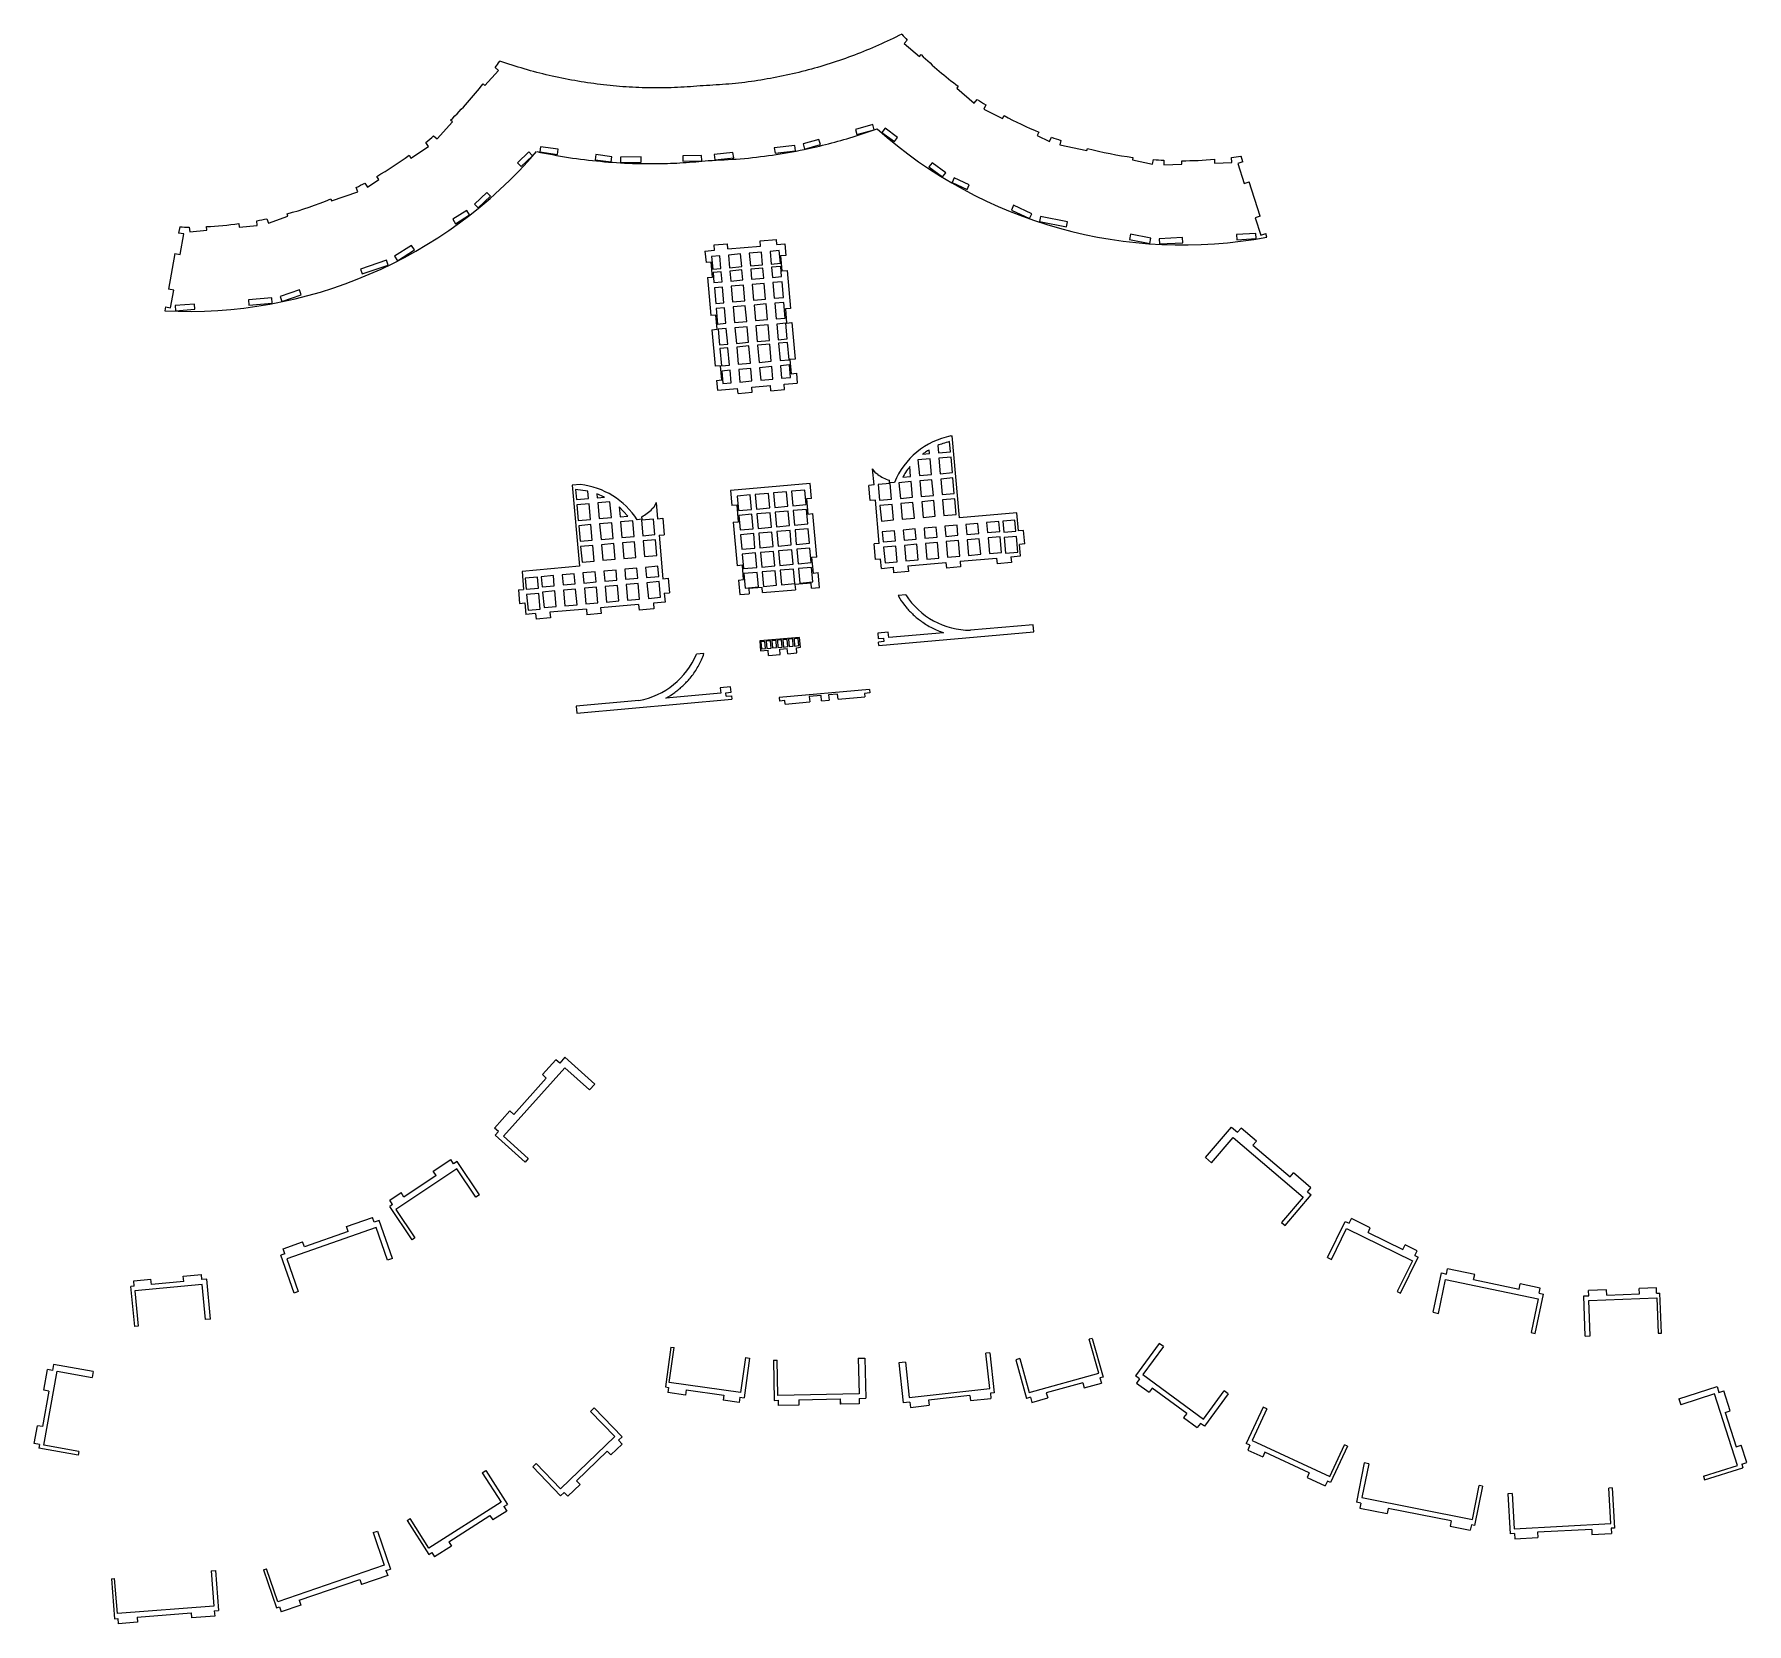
# Model space of a CAD drawing. Header units: millimetres. Extents: x -170 to 810, y -147 to 764.
import ezdxf

# ---------------------------------------------------------------- set-up
doc = ezdxf.new("R2010")
doc.units = ezdxf.units.MM

msp = doc.modelspace()

# ---------------------------------------------------------------- linework, layer by layer
at = {"color": 7, "linetype": 'Continuous', "lineweight": 15}
for p, q in [((329.63, 760.29), (328.07, 758.45)), ((328.07, 758.45), (336.83, 750.98)), ((336.83, 750.98), (337.7, 752)), ((87.97, 734.36), (95.66, 742.94)), ((95.66, 742.94), (93.86, 744.55)), ((86.96, 735.26), (87.97, 734.36)), ((358.96, 733.86), (358.08, 732.83)), ((358.08, 732.83), (368.11, 724.27)), ((368.11, 724.27), (369.82, 726.27)), ((374.73, 723.14), (373.52, 720.68)), ((373.52, 720.68), (384.34, 715.38)), ((384.34, 715.38), (385.18, 717.1)), ((60.51, 703.73), (69.31, 713.55)), ((69.31, 713.55), (68.31, 714.45)), ((309.97, 711.9), (300.09, 709.15)), ((300.09, 709.15), (300.9, 706.26)), ((300.9, 706.26), (310.78, 709.01)), ((310.78, 709.01), (309.97, 711.9)), ((317.04, 709.85), (315.27, 707.43)), ((315.27, 707.43), (322.46, 702.16)), ((324.23, 704.58), (317.04, 709.85)), ((405.18, 707.58), (404.23, 705.64)), ((45.61, 692.76), (55.63, 699.45)), ((55.63, 699.45), (54.1, 701.73)), ((58.56, 705.48), (60.51, 703.73)), ((113.05, 696.23), (106.62, 690.05)), ((115.13, 694.07), (113.05, 696.23)), ((119.78, 699.2), (119.37, 696.23)), ((119.37, 696.23), (129.53, 694.82)), ((129.94, 697.79), (119.78, 699.2)), ((129.53, 694.82), (129.94, 697.79)), ((265.38, 699.87), (253.64, 698.57)), ((253.64, 698.57), (254.04, 695.59)), ((254.04, 695.59), (265.71, 696.89)), ((265.71, 696.89), (265.38, 699.87)), ((279.2, 703.33), (270.21, 700.83)), ((270.21, 700.83), (271.02, 697.94)), ((271.02, 697.94), (280.01, 700.44)), ((280.01, 700.44), (279.2, 703.33)), ((322.46, 702.16), (324.23, 704.58)), ((404.23, 705.64), (411.21, 702.22)), ((411.21, 702.22), (412.43, 704.73)), ((417.69, 702.85), (417.16, 700.31)), ((417.16, 700.31), (432.67, 697.08)), ((432.67, 697.08), (432.91, 698.25)), ((44.55, 694.36), (45.61, 692.76)), ((106.62, 690.05), (108.7, 687.89)), ((108.7, 687.89), (115.13, 694.07)), ((151.42, 694.8), (151, 691.83)), ((151, 691.83), (160.24, 690.54)), ((160.66, 693.52), (151.42, 694.8)), ((160.24, 690.54), (160.66, 693.52)), ((177.39, 693.47), (165.58, 693.21)), ((165.58, 693.21), (165.65, 690.21)), ((165.65, 690.21), (177.39, 690.47)), ((177.39, 690.47), (177.39, 693.47)), ((211.98, 694.25), (201.19, 694.01)), ((201.19, 694.01), (201.19, 691.01)), ((201.19, 691.01), (212.05, 691.26)), ((212.05, 691.26), (211.98, 694.25)), ((229.98, 695.93), (219.25, 694.74)), ((219.25, 694.74), (219.58, 691.76)), ((219.58, 691.76), (230.38, 692.96)), ((230.38, 692.96), (229.98, 695.93)), ((343.98, 690.11), (342.2, 687.69)), ((342.2, 687.69), (350.03, 681.95)), ((351.81, 684.37), (343.98, 690.11)), ((458.95, 693.13), (458.65, 691.68)), ((458.65, 691.68), (470.21, 689.27)), ((470.21, 689.27), (470.75, 691.89)), ((476.58, 691.52), (476.69, 688.79)), ((476.69, 688.79), (487.06, 689.2)), ((487.06, 689.2), (486.99, 691.25)), ((505.63, 692.04), (505.71, 689.92)), ((505.71, 689.92), (515.57, 690.3)), ((515.57, 690.3), (515.47, 693.12)), ((521.93, 690.53), (519.07, 689.62)), ((519.07, 689.62), (522.72, 678.19)), ((521.93, 690.53), (520.86, 693.9)), ((19.18, 678.47), (20.73, 676.14)), ((20.73, 676.14), (27.19, 680.46)), ((27.19, 680.46), (25.99, 682.26)), ((350.03, 681.95), (351.81, 684.37)), ((356.7, 681.42), (355.44, 678.7)), ((355.44, 678.7), (364.02, 674.73)), ((365.28, 677.45), (356.7, 681.42)), ((364.02, 674.73), (365.28, 677.45)), ((522.72, 678.19), (525.58, 679.1)), ((531.84, 659.45), (525.58, 679.1)), ((-0.25, 669.33), (0.15, 668.2)), ((0.15, 668.2), (15.08, 673.46)), ((15.08, 673.46), (14.22, 675.9)), ((88.98, 673.08), (81.98, 666.35)), ((84.06, 664.19), (91.06, 670.92)), ((91.06, 670.92), (88.98, 673.08)), ((-36.91, 657.99), (-36.02, 655.47)), ((-36.02, 655.47), (-24.89, 659.39)), ((-24.89, 659.39), (-25.38, 660.78)), ((77.52, 662.78), (69.54, 657.7)), ((69.54, 657.7), (71.15, 655.17)), ((71.15, 655.17), (79.13, 660.25)), ((79.13, 660.25), (77.52, 662.78)), ((81.98, 666.35), (84.06, 664.19)), ((390.68, 665.7), (389.42, 662.97)), ((389.42, 662.97), (399.84, 658.15)), ((401.1, 660.87), (390.68, 665.7)), ((399.84, 658.15), (401.1, 660.87)), ((405.99, 659.34), (405.41, 656.4)), ((421.52, 656.27), (405.99, 659.34)), ((531.84, 659.45), (528.99, 658.54)), ((528.99, 658.54), (532.14, 648.63)), ((-86.84, 653.32), (-87.46, 649.84)), ((-84.5, 649.31), (-87.46, 649.84)), ((-86.59, 637.5), (-84.5, 649.31)), ((-81.39, 653.26), (-81.12, 650.46)), ((-81.12, 650.46), (-71.3, 651.39)), ((-71.3, 651.39), (-71.5, 653.5)), ((-52.92, 655.2), (-52.72, 653.15)), ((-52.72, 653.15), (-42.38, 654.13)), ((-42.38, 654.13), (-42.64, 656.84)), ((405.41, 656.4), (420.94, 653.32)), ((420.94, 653.32), (421.52, 656.27)), ((457.61, 649.12), (457.02, 646.18)), ((469.21, 646.82), (457.61, 649.12)), ((487.31, 647.3), (474.05, 646.57)), ((487.48, 644.3), (487.31, 647.3)), ((529.39, 649.61), (518.29, 649)), ((518.29, 649), (518.46, 646)), ((529.56, 646.61), (529.39, 649.61)), ((532.14, 648.63), (535, 649.55)), ((535.66, 647.47), (535, 649.55)), ((-89.55, 638.02), (-93.15, 617.71)), ((-89.55, 638.02), (-86.59, 637.5)), ((45.93, 642.67), (36.25, 636.51)), ((37.86, 633.98), (47.55, 640.14)), ((47.55, 640.14), (45.93, 642.67)), ((213.94, 639.53), (219.42, 640.01)), ((213.94, 639.53), (214.53, 632.88)), ((219.16, 643), (226.75, 643.68)), ((219.42, 640.01), (219.16, 643)), ((227.02, 640.69), (226.75, 643.68)), ((227.02, 640.69), (245.82, 642.37)), ((234.32, 637.83), (227.35, 637.21)), ((234.96, 630.57), (234.32, 637.83)), ((246.27, 638.89), (239.31, 638.27)), ((239.31, 638.27), (239.95, 631.02)), ((245.55, 645.36), (254.86, 646.18)), ((245.82, 642.37), (245.55, 645.36)), ((246.92, 631.64), (246.27, 638.89)), ((256.49, 639.8), (251.26, 639.34)), ((251.26, 639.34), (251.91, 632.08)), ((255.12, 643.2), (254.86, 646.18)), ((255.12, 643.2), (259.66, 643.6)), ((257.13, 632.55), (256.49, 639.8)), ((259.66, 643.6), (260.25, 636.95)), ((457.02, 646.18), (468.63, 643.88)), ((468.63, 643.88), (469.21, 646.82)), ((474.05, 646.57), (474.21, 643.57)), ((474.21, 643.57), (487.48, 644.3)), ((518.46, 646), (529.56, 646.61)), ((31.6, 634.34), (16.62, 629.23)), ((16.62, 629.23), (17.59, 626.39)), ((17.59, 626.39), (32.57, 631.5)), ((32.57, 631.5), (31.6, 634.34)), ((36.25, 636.51), (37.86, 633.98)), ((217.52, 633.14), (214.53, 632.88)), ((218.28, 624.64), (217.52, 633.14)), ((222.36, 636.76), (217.74, 636.35)), ((217.74, 636.35), (218.38, 629.1)), ((218.38, 629.1), (223.01, 629.51)), ((223.18, 627.64), (218.55, 627.22)), ((223.01, 629.51), (222.36, 636.76)), ((223.69, 621.87), (223.18, 627.64)), ((227.35, 637.21), (228, 629.95)), ((228, 629.95), (234.96, 630.57)), ((235.13, 628.7), (228.17, 628.08)), ((228.17, 628.08), (228.68, 622.32)), ((235.64, 622.94), (235.13, 628.7)), ((239.95, 631.02), (246.92, 631.64)), ((247.08, 629.77), (240.12, 629.15)), ((240.12, 629.15), (240.63, 623.38)), ((247.6, 624), (247.08, 629.77)), ((251.91, 632.08), (257.13, 632.55)), ((257.3, 630.68), (252.07, 630.21)), ((252.07, 630.21), (252.59, 624.45)), ((260.25, 636.95), (257.27, 636.69)), ((257.27, 636.69), (258.03, 628.18)), ((257.81, 624.91), (257.3, 630.68)), ((258.03, 628.18), (261.01, 628.44)), ((261.01, 628.44), (262.95, 606.67)), ((215.29, 624.37), (218.28, 624.64)), ((215.29, 624.37), (217.23, 602.6)), ((218.55, 627.22), (219.07, 621.46)), ((219.07, 621.46), (223.69, 621.87)), ((223.96, 618.86), (219.33, 618.45)), ((219.33, 618.45), (220.13, 609.51)), ((224.76, 609.92), (223.96, 618.86)), ((228.68, 622.32), (235.64, 622.94)), ((235.91, 619.93), (228.95, 619.31)), ((228.95, 619.31), (229.75, 610.37)), ((236.71, 610.99), (235.91, 619.93)), ((240.63, 623.38), (247.6, 624)), ((247.87, 620.99), (240.9, 620.37)), ((240.9, 620.37), (241.7, 611.43)), ((248.66, 612.05), (247.87, 620.99)), ((252.59, 624.45), (257.81, 624.91)), ((258.08, 621.9), (252.85, 621.44)), ((252.85, 621.44), (253.65, 612.5)), ((258.88, 612.96), (258.08, 621.9)), ((-90.19, 617.19), (-93.15, 617.71)), ((-92.01, 606.96), (-90.19, 617.19)), ((-78.33, 609.16), (-89.41, 608.29)), ((-89.41, 608.29), (-89.18, 605.3)), ((-78.09, 606.17), (-78.33, 609.16)), ((-34.15, 612.63), (-47.4, 611.59)), ((-47.4, 611.59), (-47.16, 608.6)), ((-47.16, 608.6), (-33.92, 609.64)), ((-33.92, 609.64), (-34.15, 612.63)), ((-18.2, 617.35), (-29.39, 613.52)), ((-29.39, 613.52), (-28.43, 610.68)), ((-28.43, 610.68), (-17.23, 614.51)), ((-17.23, 614.51), (-18.2, 617.35)), ((220.13, 609.51), (224.76, 609.92)), ((229.75, 610.37), (236.71, 610.99)), ((237.03, 608.14), (230.06, 607.52)), ((237.82, 599.2), (237.03, 608.14)), ((241.7, 611.43), (248.66, 612.05)), ((248.98, 609.21), (242.01, 608.59)), ((242.01, 608.59), (242.81, 599.65)), ((249.78, 600.27), (248.98, 609.21)), ((253.65, 612.5), (258.88, 612.96)), ((259.13, 610.11), (253.97, 609.65)), ((253.97, 609.65), (254.76, 600.71)), ((259.93, 601.17), (259.13, 610.11)), ((-94.96, 607.48), (-95.34, 605.34)), ((-94.96, 607.48), (-92.01, 606.96)), ((-89.18, 605.3), (-78.09, 606.17)), ((220.22, 602.86), (217.23, 602.6)), ((220.94, 594.74), (220.22, 602.86)), ((225.07, 607.08), (220.38, 606.66)), ((220.38, 606.66), (221.18, 597.72)), ((225.87, 598.14), (225.07, 607.08)), ((230.06, 607.52), (230.86, 598.58)), ((230.86, 598.58), (237.82, 599.2)), ((242.81, 599.65), (249.78, 600.27)), ((254.76, 600.71), (259.93, 601.17)), ((260.2, 598.16), (255.03, 597.7)), ((262.95, 606.67), (259.97, 606.4)), ((259.97, 606.4), (260.69, 598.28)), ((261, 589.22), (260.2, 598.16)), ((260.69, 598.28), (263.68, 598.55)), ((263.68, 598.55), (265.54, 577.65)), ((217.96, 594.47), (220.94, 594.74)), ((217.96, 594.47), (219.82, 573.57)), ((221.18, 597.72), (225.87, 598.14)), ((226.14, 595.13), (221.45, 594.71)), ((221.45, 594.71), (222.25, 585.76)), ((226.94, 586.18), (226.14, 595.13)), ((238.09, 596.19), (231.13, 595.57)), ((231.13, 595.57), (231.92, 586.63)), ((238.89, 587.25), (238.09, 596.19)), ((250.04, 597.26), (243.08, 596.64)), ((243.08, 596.64), (243.88, 587.69)), ((250.84, 588.31), (250.04, 597.26)), ((255.03, 597.7), (255.83, 588.76)), ((255.83, 588.76), (261, 589.22)), ((222.25, 585.76), (226.94, 586.18)), ((227.12, 584.12), (222.43, 583.7)), ((222.43, 583.7), (223.31, 573.81)), ((228, 574.23), (227.12, 584.12)), ((231.92, 586.63), (238.89, 587.25)), ((239.07, 585.18), (232.11, 584.56)), ((232.11, 584.56), (232.99, 574.67)), ((239.95, 575.3), (239.07, 585.18)), ((243.88, 587.69), (250.84, 588.31)), ((251.03, 586.25), (244.06, 585.63)), ((244.06, 585.63), (244.94, 575.74)), ((251.91, 576.36), (251.03, 586.25)), ((261.18, 587.16), (256.01, 586.69)), ((256.01, 586.69), (256.9, 576.81)), ((262.06, 577.27), (261.18, 587.16)), ((222.81, 573.84), (219.82, 573.57)), ((223.53, 565.7), (222.81, 573.84)), ((223.31, 573.81), (228, 574.23)), ((228.27, 571.22), (223.58, 570.8)), ((223.58, 570.8), (224.22, 563.64)), ((228.91, 564.06), (228.27, 571.22)), ((232.99, 574.67), (239.95, 575.3)), ((240.22, 572.29), (233.26, 571.67)), ((233.26, 571.67), (233.9, 564.5)), ((240.86, 565.12), (240.22, 572.29)), ((244.94, 575.74), (251.91, 576.36)), ((252.17, 573.35), (245.21, 572.73)), ((245.21, 572.73), (245.85, 565.57)), ((252.81, 566.19), (252.17, 573.35)), ((256.9, 576.81), (262.06, 577.27)), ((262.33, 574.26), (257.16, 573.8)), ((257.16, 573.8), (257.8, 566.63)), ((262.97, 567.09), (262.33, 574.26)), ((265.54, 577.65), (262.55, 577.38)), ((262.55, 577.38), (263.28, 569.24)), ((263.28, 569.24), (266.27, 569.5)), ((266.27, 569.5), (266.76, 563.92)), ((220.55, 565.43), (223.53, 565.7)), ((220.55, 565.43), (221.04, 559.84)), ((221.04, 559.84), (232.64, 560.88)), ((224.22, 563.64), (228.91, 564.06)), ((232.91, 557.89), (232.64, 560.88)), ((233.9, 564.5), (240.86, 565.12)), ((240.79, 561.6), (251.37, 562.55)), ((241.05, 558.61), (240.79, 561.6)), ((245.85, 565.57), (252.81, 566.19)), ((251.64, 559.56), (251.37, 562.55)), ((251.64, 559.56), (259.54, 560.26)), ((257.8, 566.63), (262.97, 567.09)), ((259.27, 563.25), (266.76, 563.92)), ((259.54, 560.26), (259.27, 563.25)), ((232.91, 557.89), (241.05, 558.61)), ((354.54, 524.56), (354.02, 530.4)), ((354.8, 533.64), (355.42, 533.69)), ((359.61, 486.65), (355.42, 533.69)), ((342.86, 520.49), (335.89, 519.87)), ((335.89, 519.87), (336.69, 510.92)), ((338.52, 523.13), (342.59, 523.5)), ((342.59, 523.5), (342.39, 525.72)), ((343.65, 511.54), (342.86, 520.49)), ((347.2, 528.16), (347.58, 523.94)), ((347.58, 523.94), (354.54, 524.56)), ((354.81, 521.55), (347.85, 520.93)), ((347.85, 520.93), (348.64, 511.99)), ((355.61, 512.61), (354.81, 521.55)), ((310.74, 505.56), (309.91, 514.83)), ((311.74, 512.26), (309.91, 514.83)), ((312.82, 511.61), (311.74, 512.26)), ((327.17, 510.07), (331.7, 510.48)), ((331.7, 510.48), (331.2, 516.07)), ((336.69, 510.92), (343.65, 511.54)), ((348.64, 511.99), (355.61, 512.61)), ((142.69, 505.81), (137.93, 505.39)), ((137.93, 505.39), (142.06, 459)), ((146.94, 502.04), (139.83, 503.04)), ((139.83, 503.04), (140.35, 497.21)), ((147.31, 497.83), (146.94, 502.04)), ((156.37, 498.63), (152.1, 500.5)), ((152.1, 500.5), (152.3, 498.27)), ((274.24, 506.42), (228.52, 502.34)), ((228.52, 502.34), (229.29, 493.74)), ((250.27, 500.77), (242.72, 500.1)), ((242.72, 500.1), (243.46, 491.8)), ((251.01, 492.47), (250.27, 500.77)), ((260.67, 501.7), (253.12, 501.02)), ((253.12, 501.02), (253.86, 492.73)), ((261.41, 493.4), (260.67, 501.7)), ((271.07, 502.62), (263.52, 501.95)), ((263.52, 501.95), (264.26, 493.65)), ((271.81, 494.33), (271.07, 502.62)), ((275.01, 497.81), (274.24, 506.42)), ((310.74, 505.56), (307.75, 505.29)), ((308.52, 496.66), (307.75, 505.29)), ((320.02, 506.4), (313.05, 505.78)), ((313.05, 505.78), (313.85, 496.84)), ((319.66, 506.82), (319.53, 508.3)), ((322.39, 507.06), (319.66, 506.82)), ((320.81, 497.46), (320.02, 506.4)), ((331.97, 507.47), (325.01, 506.85)), ((325.01, 506.85), (325.8, 497.91)), ((332.77, 498.53), (331.97, 507.47)), ((343.92, 508.53), (336.96, 507.91)), ((336.96, 507.91), (337.76, 498.97)), ((344.72, 499.59), (343.92, 508.53)), ((355.88, 509.6), (348.91, 508.98)), ((348.91, 508.98), (349.71, 500.04)), ((349.71, 500.04), (356.67, 500.66)), ((356.67, 500.66), (355.88, 509.6)), ((140.35, 497.21), (147.31, 497.83)), ((147.58, 494.82), (140.62, 494.2)), ((140.62, 494.2), (141.41, 485.25)), ((148.38, 485.88), (147.58, 494.82)), ((152.3, 498.27), (156.37, 498.63)), ((159.53, 495.88), (152.57, 495.26)), ((152.57, 495.26), (153.36, 486.32)), ((160.33, 486.94), (159.53, 495.88)), ((169.85, 487.79), (164.82, 492.97)), ((164.82, 492.97), (165.32, 487.38)), ((184.65, 492.67), (183.7, 491.84)), ((186, 495.52), (184.65, 492.67)), ((186, 495.52), (186.82, 486.25)), ((232.28, 494), (229.29, 493.74)), ((233.12, 484.53), (232.28, 494)), ((239.87, 499.84), (232.32, 499.17)), ((232.32, 499.17), (233.06, 490.87)), ((233.06, 490.87), (240.61, 491.55)), ((240.61, 491.55), (239.87, 499.84)), ((243.46, 491.8), (251.01, 492.47)), ((253.86, 492.73), (261.41, 493.4)), ((261.65, 490.62), (254.11, 489.94)), ((262.39, 482.32), (261.65, 490.62)), ((264.26, 493.65), (271.81, 494.33)), ((272.05, 491.54), (264.51, 490.87)), ((264.51, 490.87), (265.24, 482.58)), ((275.01, 497.81), (272.02, 497.54)), ((272.02, 497.54), (272.79, 488.91)), ((272.79, 483.25), (272.05, 491.54)), ((311.51, 496.93), (308.52, 496.66)), ((313.72, 472.04), (311.51, 496.93)), ((313.85, 496.84), (320.81, 497.46)), ((321.08, 494.45), (314.12, 493.83)), ((314.12, 493.83), (314.92, 484.89)), ((321.88, 485.51), (321.08, 494.45)), ((325.8, 497.91), (332.77, 498.53)), ((333.04, 495.52), (326.07, 494.9)), ((326.07, 494.9), (326.87, 485.95)), ((333.83, 486.57), (333.04, 495.52)), ((337.76, 498.97), (344.72, 499.59)), ((344.99, 496.58), (338.02, 495.96)), ((338.02, 495.96), (338.82, 487.02)), ((345.79, 487.64), (344.99, 496.58)), ((356.94, 497.65), (349.98, 497.03)), ((349.98, 497.03), (350.77, 488.08)), ((357.74, 488.7), (356.94, 497.65)), ((141.41, 485.25), (148.38, 485.88)), ((148.64, 482.87), (141.68, 482.25)), ((141.68, 482.25), (142.48, 473.3)), ((149.44, 473.92), (148.64, 482.87)), ((153.36, 486.32), (160.33, 486.94)), ((160.6, 483.93), (153.63, 483.31)), ((153.63, 483.31), (154.43, 474.37)), ((161.39, 474.99), (160.6, 483.93)), ((165.32, 487.38), (169.85, 487.79)), ((172.55, 485), (165.59, 484.38)), ((165.59, 484.38), (166.38, 475.43)), ((173.35, 476.05), (172.55, 485)), ((177.82, 485.91), (175.09, 485.67)), ((184.5, 486.06), (177.54, 485.44)), ((177.54, 485.44), (178.34, 476.5)), ((177.68, 487.39), (177.82, 485.91)), ((185.3, 477.12), (184.5, 486.06)), ((186.82, 486.25), (189.81, 486.51)), ((189.81, 486.51), (190.65, 477.05)), ((230.13, 484.27), (233.12, 484.53)), ((230.13, 484.27), (232.35, 459.34)), ((240.85, 488.76), (233.31, 488.09)), ((233.31, 488.09), (234.04, 479.8)), ((241.59, 480.47), (240.85, 488.76)), ((251.25, 489.69), (243.71, 489.02)), ((243.71, 489.02), (244.44, 480.72)), ((244.44, 480.72), (251.99, 481.4)), ((251.99, 481.4), (251.25, 489.69)), ((254.11, 489.94), (254.84, 481.65)), ((254.84, 481.65), (262.39, 482.32)), ((265.24, 482.58), (272.79, 483.25)), ((272.79, 488.91), (275.78, 489.18)), ((278, 464.29), (275.78, 489.18)), ((314.92, 484.89), (321.88, 485.51)), ((326.87, 485.95), (333.83, 486.57)), ((338.82, 487.02), (345.79, 487.64)), ((346.34, 481.45), (339.37, 480.83)), ((339.37, 480.83), (339.89, 475.07)), ((346.85, 475.69), (346.34, 481.45)), ((350.77, 488.08), (357.74, 488.7)), ((358.29, 482.51), (351.33, 481.89)), ((351.33, 481.89), (351.84, 476.13)), ((358.8, 476.75), (358.29, 482.51)), ((392.48, 489.58), (359.61, 486.65)), ((370.24, 483.58), (363.28, 482.96)), ((363.28, 482.96), (363.79, 477.2)), ((370.76, 477.82), (370.24, 483.58)), ((382.19, 484.65), (375.23, 484.02)), ((375.23, 484.02), (375.74, 478.26)), ((382.71, 478.88), (382.19, 484.65)), ((391.39, 485.46), (384.42, 484.84)), ((384.42, 484.84), (384.99, 478.49)), ((391.95, 479.11), (391.39, 485.46)), ((393.4, 479.28), (392.48, 489.58)), ((142.48, 473.3), (149.44, 473.92)), ((149.71, 470.91), (142.75, 470.29)), ((150.51, 461.97), (149.71, 470.91)), ((154.43, 474.37), (161.39, 474.99)), ((161.66, 471.98), (154.7, 471.36)), ((154.7, 471.36), (155.5, 462.41)), ((162.46, 463.04), (161.66, 471.98)), ((166.38, 475.43), (173.35, 476.05)), ((173.61, 473.04), (166.65, 472.42)), ((166.65, 472.42), (167.45, 463.48)), ((174.41, 464.1), (173.61, 473.04)), ((178.34, 476.5), (185.3, 477.12)), ((185.57, 474.11), (178.6, 473.49)), ((178.6, 473.49), (179.4, 464.54)), ((186.36, 465.17), (185.57, 474.11)), ((187.67, 476.78), (190.65, 477.05)), ((187.67, 476.78), (189.89, 451.86)), ((234.04, 479.8), (241.59, 480.47)), ((241.84, 477.69), (234.29, 477.01)), ((234.29, 477.01), (235.03, 468.72)), ((242.58, 469.39), (241.84, 477.69)), ((252.24, 478.61), (244.69, 477.94)), ((244.69, 477.94), (245.43, 469.64)), ((252.98, 470.32), (252.24, 478.61)), ((262.64, 479.54), (255.09, 478.87)), ((255.09, 478.87), (255.83, 470.57)), ((255.83, 470.57), (263.38, 471.24)), ((263.38, 471.24), (262.64, 479.54)), ((273.04, 480.47), (265.49, 479.79)), ((265.49, 479.79), (266.23, 471.5)), ((266.23, 471.5), (273.78, 472.17)), ((273.78, 472.17), (273.04, 480.47)), ((313.72, 472.04), (310.74, 471.77)), ((311.53, 462.89), (310.74, 471.77)), ((322.43, 479.32), (315.47, 478.7)), ((315.47, 478.7), (315.98, 472.93)), ((315.98, 472.93), (322.95, 473.56)), ((322.95, 473.56), (322.43, 479.32)), ((334.38, 480.38), (327.42, 479.76)), ((327.42, 479.76), (327.93, 474)), ((327.93, 474), (334.9, 474.62)), ((335.17, 471.61), (328.2, 470.99)), ((328.2, 470.99), (329, 462.05)), ((334.9, 474.62), (334.38, 480.38)), ((335.96, 462.67), (335.17, 471.61)), ((339.89, 475.07), (346.85, 475.69)), ((347.12, 472.68), (340.15, 472.06)), ((340.15, 472.06), (340.95, 463.11)), ((347.92, 463.73), (347.12, 472.68)), ((351.84, 476.13), (358.8, 476.75)), ((359.07, 473.74), (352.11, 473.12)), ((352.11, 473.12), (352.9, 464.18)), ((359.87, 464.8), (359.07, 473.74)), ((363.79, 477.2), (370.76, 477.82)), ((371.02, 474.81), (364.06, 474.19)), ((364.06, 474.19), (364.86, 465.24)), ((371.82, 465.86), (371.02, 474.81)), ((375.74, 478.26), (382.71, 478.88)), ((382.98, 475.87), (376.01, 475.25)), ((376.01, 475.25), (376.81, 466.31)), ((383.77, 466.93), (382.98, 475.87)), ((384.99, 478.49), (391.95, 479.11)), ((392.22, 476.1), (385.26, 475.48)), ((385.26, 475.48), (386.05, 466.53)), ((393.02, 467.16), (392.22, 476.1)), ((396.38, 479.55), (393.4, 479.28)), ((397.07, 471.81), (394.09, 471.55)), ((394.68, 464.93), (394.09, 471.55)), ((397.07, 471.81), (396.38, 479.55)), ((142.75, 470.29), (143.54, 461.35)), ((143.54, 461.35), (150.51, 461.97)), ((155.5, 462.41), (162.46, 463.04)), ((167.45, 463.48), (174.41, 464.1)), ((179.4, 464.54), (186.36, 465.17)), ((235.03, 468.72), (242.58, 469.39)), ((242.83, 466.61), (235.28, 465.93)), ((235.28, 465.93), (236.02, 457.64)), ((243.57, 458.31), (242.83, 466.61)), ((245.43, 469.64), (252.98, 470.32)), ((253.23, 467.53), (245.68, 466.86)), ((245.68, 466.86), (246.42, 458.57)), ((253.97, 459.24), (253.23, 467.53)), ((263.63, 468.46), (256.08, 467.79)), ((256.08, 467.79), (256.82, 459.49)), ((264.37, 460.17), (263.63, 468.46)), ((274.03, 469.39), (266.48, 468.72)), ((266.48, 468.72), (267.22, 460.42)), ((267.22, 460.42), (274.77, 461.09)), ((274.77, 461.09), (274.03, 469.39)), ((278, 464.29), (275.01, 464.02)), ((275.01, 464.02), (275.8, 455.14)), ((314.52, 463.15), (311.53, 462.89)), ((314.99, 457.82), (314.52, 463.15)), ((323.21, 470.55), (316.25, 469.93)), ((316.25, 469.93), (317.05, 460.98)), ((317.05, 460.98), (324.01, 461.6)), ((324.01, 461.6), (323.21, 470.55)), ((329, 462.05), (335.96, 462.67)), ((330.15, 459.18), (351.92, 461.12)), ((340.95, 463.11), (347.92, 463.73)), ((351.92, 461.12), (352.21, 457.88)), ((352.9, 464.18), (359.87, 464.8)), ((360.05, 461.84), (380.95, 463.7)), ((360.05, 461.84), (360.33, 458.6)), ((364.86, 465.24), (371.82, 465.86)), ((376.81, 466.31), (383.77, 466.93)), ((380.95, 463.7), (381.24, 460.46)), ((389.38, 461.19), (381.24, 460.46)), ((386.05, 466.53), (393.02, 467.16)), ((389.09, 464.43), (394.68, 464.93)), ((389.09, 464.43), (389.38, 461.19)), ((142.06, 459), (109.19, 456.07)), ((109.19, 456.07), (110.11, 445.77)), ((117.96, 452.83), (111, 452.21)), ((111, 452.21), (111.56, 445.85)), ((118.53, 446.47), (117.96, 452.83)), ((127.15, 453.65), (120.19, 453.03)), ((120.19, 453.03), (120.7, 447.27)), ((127.67, 447.89), (127.15, 453.65)), ((139.11, 454.72), (132.14, 454.09)), ((132.14, 454.09), (132.66, 448.33)), ((139.62, 448.95), (139.11, 454.72)), ((151.06, 455.78), (144.09, 455.16)), ((144.09, 455.16), (144.61, 449.4)), ((151.57, 450.02), (151.06, 455.78)), ((163.01, 456.85), (156.05, 456.23)), ((156.05, 456.23), (156.56, 450.46)), ((156.56, 450.46), (163.52, 451.08)), ((163.52, 451.08), (163.01, 456.85)), ((174.96, 457.91), (168, 457.29)), ((168, 457.29), (168.51, 451.53)), ((168.51, 451.53), (175.48, 452.15)), ((175.48, 452.15), (174.96, 457.91)), ((186.92, 458.98), (179.95, 458.36)), ((179.95, 458.36), (180.47, 452.59)), ((180.47, 452.59), (187.43, 453.21)), ((187.43, 453.21), (186.92, 458.98)), ((189.89, 451.86), (192.88, 452.12)), ((192.88, 452.12), (193.61, 443.86)), ((235.34, 459.61), (232.35, 459.34)), ((233.09, 451.09), (236.08, 451.35)), ((233.09, 451.09), (233.83, 442.76)), ((236.08, 451.35), (235.34, 459.61)), ((236.02, 457.64), (243.57, 458.31)), ((243.82, 455.53), (236.27, 454.86)), ((236.27, 454.86), (237.01, 446.56)), ((244.56, 447.23), (243.82, 455.53)), ((246.42, 458.57), (253.97, 459.24)), ((254.22, 456.46), (246.67, 455.78)), ((246.67, 455.78), (247.41, 447.49)), ((254.96, 448.16), (254.22, 456.46)), ((256.82, 459.49), (264.37, 460.17)), ((264.62, 457.38), (257.07, 456.71)), ((257.07, 456.71), (257.81, 448.42)), ((265.35, 449.09), (264.62, 457.38)), ((275.02, 458.31), (267.47, 457.64)), ((267.47, 457.64), (268.21, 449.34)), ((275.75, 450.01), (275.02, 458.31)), ((275.8, 455.14), (278.79, 455.41)), ((279.55, 446.84), (278.79, 455.41)), ((314.99, 457.82), (321.64, 458.42)), ((321.64, 458.42), (321.93, 455.18)), ((330.44, 455.94), (321.93, 455.18)), ((330.15, 459.18), (330.44, 455.94)), ((360.33, 458.6), (352.21, 457.88)), ((107.12, 445.5), (110.11, 445.77)), ((107.12, 445.5), (107.81, 437.77)), ((111.56, 445.85), (118.53, 446.47)), ((118.8, 443.46), (111.83, 442.84)), ((111.83, 442.84), (112.63, 433.9)), ((119.59, 434.52), (118.8, 443.46)), ((120.7, 447.27), (127.67, 447.89)), ((127.93, 444.88), (120.97, 444.26)), ((120.97, 444.26), (121.77, 435.31)), ((128.73, 435.93), (127.93, 444.88)), ((132.66, 448.33), (139.62, 448.95)), ((139.89, 445.94), (132.92, 445.32)), ((132.92, 445.32), (133.72, 436.38)), ((140.68, 437), (139.89, 445.94)), ((144.61, 449.4), (151.57, 450.02)), ((151.84, 447.01), (144.88, 446.39)), ((144.88, 446.39), (145.67, 437.44)), ((152.64, 438.06), (151.84, 447.01)), ((163.79, 448.07), (156.83, 447.45)), ((156.83, 447.45), (157.63, 438.51)), ((164.59, 439.13), (163.79, 448.07)), ((175.75, 449.14), (168.78, 448.52)), ((168.78, 448.52), (169.58, 439.57)), ((176.54, 440.2), (175.75, 449.14)), ((187.7, 450.2), (180.73, 449.58)), ((180.73, 449.58), (181.53, 440.64)), ((181.53, 440.64), (188.5, 441.26)), ((188.5, 441.26), (187.7, 450.2)), ((190.62, 443.6), (193.61, 443.86)), ((190.62, 443.6), (191.08, 438.52)), ((233.83, 442.76), (239.31, 443.25)), ((237.01, 446.56), (244.56, 447.23)), ((246.64, 446.92), (239.05, 446.24)), ((239.05, 446.24), (239.31, 443.25)), ((246.91, 443.93), (246.64, 446.92)), ((246.91, 443.93), (265.71, 445.61)), ((247.41, 447.49), (254.96, 448.16)), ((257.81, 448.42), (265.35, 449.09)), ((274.75, 449.42), (265.44, 448.59)), ((265.44, 448.59), (265.71, 445.61)), ((268.21, 449.34), (275.75, 450.01)), ((275.01, 446.43), (274.75, 449.42)), ((275.01, 446.43), (279.55, 446.84)), ((328.86, 442.63), (324.65, 442.26)), ((324.65, 442.26), (325.5, 440.46)), ((107.81, 437.77), (110.8, 438.03)), ((110.8, 438.03), (111.39, 431.41)), ((116.98, 431.91), (111.39, 431.41)), ((112.63, 433.9), (119.59, 434.52)), ((116.98, 431.91), (117.27, 428.67)), ((121.77, 435.31), (128.73, 435.93)), ((146.02, 434.5), (125.12, 432.64)), ((125.12, 432.64), (125.41, 429.4)), ((133.72, 436.38), (140.68, 437)), ((145.67, 437.44), (152.64, 438.06)), ((146.02, 434.5), (146.31, 431.26)), ((154.43, 431.99), (146.31, 431.26)), ((175.92, 437.17), (154.15, 435.22)), ((154.15, 435.22), (154.43, 431.99)), ((157.63, 438.51), (164.59, 439.13)), ((169.58, 439.57), (176.54, 440.2)), ((175.92, 437.17), (176.21, 433.93)), ((184.72, 434.69), (176.21, 433.93)), ((191.08, 438.52), (184.43, 437.92)), ((184.43, 437.92), (184.72, 434.69)), ((125.41, 429.4), (117.27, 428.67)), ((401.85, 425.53), (365.99, 422.33)), ((402.2, 421.55), (401.85, 425.53)), ((268.13, 418.27), (245.26, 416.23)), ((245.26, 416.23), (245.76, 410.56)), ((248.25, 415.99), (245.84, 415.77)), ((245.84, 415.77), (246.21, 411.65)), ((246.21, 411.65), (248.62, 411.87)), ((248.62, 411.87), (248.25, 415.99)), ((251.43, 416.27), (249.02, 416.06)), ((249.02, 416.06), (249.39, 411.93)), ((249.39, 411.93), (251.8, 412.15)), ((251.8, 412.15), (251.43, 416.27)), ((254.61, 416.55), (252.2, 416.34)), ((252.2, 416.34), (252.57, 412.22)), ((252.57, 412.22), (254.98, 412.43)), ((254.98, 412.43), (254.61, 416.55)), ((257.79, 416.84), (255.38, 416.62)), ((255.38, 416.62), (255.75, 412.5)), ((255.75, 412.5), (258.16, 412.72)), ((256.79, 411.54), (261.09, 411.92)), ((258.16, 412.72), (257.79, 416.84)), ((260.97, 417.12), (258.56, 416.91)), ((258.56, 416.91), (258.93, 412.78)), ((258.93, 412.78), (261.34, 413)), ((261.34, 413), (260.97, 417.12)), ((261.36, 408.94), (261.09, 411.92)), ((264.15, 417.4), (261.74, 417.19)), ((261.74, 417.19), (262.11, 413.07)), ((262.11, 413.07), (264.51, 413.28)), ((264.51, 413.28), (264.15, 417.4)), ((267.33, 417.69), (264.92, 417.47)), ((264.92, 417.47), (265.28, 413.35)), ((265.28, 413.35), (267.69, 413.57)), ((266.29, 412.39), (268.64, 412.6)), ((266.56, 409.4), (266.29, 412.39)), ((267.69, 413.57), (267.33, 417.69)), ((268.64, 412.6), (268.13, 418.27)), ((318.85, 421.3), (312.92, 420.77)), ((312.92, 420.77), (313.2, 417.63)), ((313.2, 417.63), (316.19, 417.89)), ((316.37, 415.9), (313.38, 415.64)), ((313.56, 413.64), (313.38, 415.64)), ((313.56, 413.64), (402.2, 421.55)), ((316.19, 417.89), (316.37, 415.9)), ((319.13, 418.16), (318.85, 421.3)), ((350.5, 420.95), (319.13, 418.16)), ((213.29, 409.05), (209.08, 408.67)), ((245.76, 410.56), (250.05, 410.94)), ((250.31, 407.95), (250.05, 410.94)), ((250.31, 407.95), (257.05, 408.55)), ((257.05, 408.55), (256.79, 411.54)), ((261.36, 408.94), (266.56, 409.4)), ((140.62, 374.95), (229.27, 382.85)), ((222.98, 386.31), (191.61, 383.51)), ((228.63, 389.98), (222.7, 389.45)), ((222.7, 389.45), (222.98, 386.31)), ((225.92, 386.57), (228.91, 386.83)), ((226.1, 384.57), (225.92, 386.57)), ((226.1, 384.57), (229.09, 384.84)), ((228.91, 386.83), (228.63, 389.98)), ((229.09, 384.84), (229.27, 382.85)), ((308.13, 388.46), (256.44, 383.85)), ((256.44, 383.85), (256.61, 381.86)), ((280.4, 384.98), (273.66, 384.38)), ((273.66, 384.38), (273.92, 381.39)), ((280.66, 381.99), (280.4, 384.98)), ((289.91, 385.83), (284.7, 385.37)), ((284.7, 385.37), (284.97, 382.38)), ((290.17, 382.84), (289.91, 385.83)), ((290.17, 382.84), (305.5, 384.21)), ((308.31, 386.47), (305.32, 386.2)), ((305.32, 386.2), (305.5, 384.21)), ((308.13, 388.46), (308.31, 386.47)), ((176.12, 382.13), (140.26, 378.93)), ((140.26, 378.93), (140.62, 374.95)), ((259.6, 382.12), (256.61, 381.86)), ((259.78, 380.13), (259.6, 382.12)), ((259.78, 380.13), (273.92, 381.39)), ((280.66, 381.99), (284.97, 382.38)), ((133.78, 177.82), (130.78, 174.48)), ((150.91, 162.47), (133.78, 177.82)), ((133.77, 171.8), (98.63, 132.59)), ((120.86, 167.9), (128.55, 176.48)), ((123.1, 165.9), (120.86, 167.9)), ((130.78, 174.48), (128.55, 176.48)), ((147.91, 159.12), (133.77, 171.8)), ((123.1, 165.9), (104.44, 145.09)), ((147.91, 159.12), (150.91, 162.47)), ((93.41, 137.27), (102.21, 147.09)), ((104.44, 145.09), (102.21, 147.09)), ((500.58, 120.42), (515.51, 137.91)), ((515.51, 137.91), (518.93, 135)), ((95.64, 135.27), (93.41, 137.27)), ((95.64, 135.27), (93.77, 133.18)), ((110.89, 117.83), (93.77, 133.18)), ((98.63, 132.59), (112.77, 119.92)), ((503.99, 117.5), (516.32, 131.95)), ((516.32, 131.95), (556.37, 97.76)), ((518.93, 135), (520.88, 137.28)), ((529.64, 129.8), (520.88, 137.28)), ((527.69, 127.52), (529.64, 129.8)), ((527.69, 127.52), (548.94, 109.37)), ((58.31, 112.63), (68.33, 119.32)), ((69.99, 116.82), (68.33, 119.32)), ((72.05, 118.2), (69.99, 116.82)), ((84.83, 99.08), (72.05, 118.2)), ((112.77, 119.92), (110.89, 117.83)), ((503.99, 117.5), (500.58, 120.42)), ((71.84, 114.06), (36.95, 90.75)), ((59.98, 110.14), (41.56, 97.83)), ((59.98, 110.14), (58.31, 112.63)), ((82.77, 97.7), (71.84, 114.06)), ((548.94, 109.37), (550.89, 111.65)), ((560.92, 103.09), (550.89, 111.65)), ((33.43, 96.01), (39.89, 100.33)), ((41.56, 97.83), (39.89, 100.33)), ((84.83, 99.08), (82.77, 97.7)), ((546.18, 81.5), (561.11, 98.99)), ((558.97, 100.81), (560.92, 103.09)), ((558.97, 100.81), (561.11, 98.99)), ((35.1, 93.52), (33.43, 96.01)), ((35.1, 93.52), (33.44, 92.41)), ((46.22, 73.29), (33.44, 92.41)), ((36.95, 90.75), (47.87, 74.39)), ((556.37, 97.76), (544.04, 83.32)), ((25.6, 80.35), (-25.5, 62.36)), ((8.61, 80.93), (23.54, 86.19)), ((9.61, 78.1), (8.61, 80.93)), ((24.54, 83.36), (23.54, 86.19)), ((27.42, 84.37), (24.54, 83.36)), ((32.18, 61.66), (25.6, 80.35)), ((35.06, 62.68), (27.42, 84.37)), ((544.04, 83.32), (546.18, 81.5)), ((570.43, 63.23), (580.55, 83.89)), ((572.66, 62.14), (581.31, 79.81)), ((580.55, 83.89), (582.78, 82.8)), ((581.31, 79.81), (619, 61.35)), ((582.78, 82.8), (584.1, 85.49)), ((594.91, 80.19), (584.1, 85.49)), ((593.59, 77.5), (594.91, 80.19)), ((-27.56, 68.2), (-16.43, 72.12)), ((-15.43, 69.29), (-16.43, 72.12)), ((9.61, 78.1), (-15.43, 69.29)), ((47.87, 74.39), (46.22, 73.29)), ((593.59, 77.5), (613.48, 67.76)), ((613.48, 67.76), (614.8, 70.45)), ((621.78, 67.03), (614.8, 70.45)), ((-26.56, 65.37), (-28.87, 64.55)), ((-21.23, 42.86), (-28.87, 64.55)), ((-26.56, 65.37), (-27.56, 68.2)), ((-25.5, 62.36), (-18.93, 43.67)), ((35.06, 62.68), (32.18, 61.66)), ((570.43, 63.23), (572.66, 62.14)), ((619, 61.35), (610.34, 43.68)), ((612.13, 42.81), (622.25, 63.46)), ((620.46, 64.34), (621.78, 67.03)), ((620.46, 64.34), (622.25, 63.46)), ((-113.15, 49.82), (-103.33, 50.75)), ((-112.87, 46.83), (-113.15, 49.82)), ((-103.05, 47.77), (-103.33, 50.75)), ((-84.47, 49.53), (-103.05, 47.77)), ((-84.75, 52.51), (-74.41, 53.49)), ((-84.47, 49.53), (-84.75, 52.51)), ((-74.13, 50.51), (-74.41, 53.49)), ((-71.28, 50.78), (-74.13, 50.51)), ((-69.11, 27.88), (-71.28, 50.78)), ((630.89, 31.85), (635.57, 54.36)), ((633.88, 31.22), (637.92, 50.62)), ((635.57, 54.36), (638.57, 53.74)), ((637.92, 50.62), (690.96, 39.58)), ((638.57, 53.74), (639.18, 56.68)), ((654.68, 53.45), (639.18, 56.68)), ((654.07, 50.52), (654.68, 53.45)), ((654.07, 50.52), (680.05, 45.11)), ((-112.87, 46.83), (-114.76, 46.66)), ((-112.59, 23.76), (-114.76, 46.66)), ((-73.87, 47.77), (-112.61, 44.1)), ((-112.61, 44.1), (-110.7, 23.94)), ((-71.96, 27.61), (-73.87, 47.77)), ((-18.93, 43.67), (-21.23, 42.86)), ((610.34, 43.68), (612.13, 42.81)), ((680.05, 45.11), (680.66, 48.05)), ((692.22, 45.64), (680.66, 48.05)), ((690.96, 39.58), (686.92, 20.19)), ((689.32, 19.69), (694, 42.21)), ((691.61, 42.71), (692.22, 45.64)), ((691.61, 42.71), (694, 42.21)), ((717.08, 41.17), (719.94, 41.28)), ((717.97, 18.19), (717.08, 41.17)), ((730.2, 44.68), (719.83, 44.28)), ((719.94, 41.28), (719.83, 44.28)), ((720.05, 38.54), (758.93, 40.05)), ((730.32, 41.69), (730.2, 44.68)), ((730.32, 41.69), (748.96, 42.41)), ((758.71, 45.79), (748.85, 45.41)), ((748.96, 42.41), (748.85, 45.41)), ((758.83, 42.8), (758.71, 45.79)), ((758.83, 42.8), (760.72, 42.87)), ((758.93, 40.05), (759.72, 19.81)), ((761.61, 19.89), (760.72, 42.87)), ((630.89, 31.85), (633.88, 31.22)), ((720.84, 18.3), (720.05, 38.54)), ((-110.7, 23.94), (-112.59, 23.76)), ((-69.11, 27.88), (-71.96, 27.61)), ((686.92, 20.19), (689.32, 19.69)), ((759.72, 19.81), (761.61, 19.89)), ((194.45, 11.85), (191.28, -10.93)), ((193.46, -8.44), (196.25, 11.6)), ((194.45, 11.85), (196.25, 11.6)), ((435.7, 16.86), (433.95, 16.37)), ((439.38, -3.12), (433.95, 16.37)), ((435.7, 16.86), (441.87, -5.3)), ((474.04, 13.99), (460.44, -4.56)), ((476.41, 12.25), (464.57, -3.89)), ((476.41, 12.25), (474.04, 13.99)), ((717.97, 18.19), (720.84, 18.3)), ((-159.04, 1.96), (-159.65, -1.52)), ((-136.39, -2.05), (-159.04, 1.96)), ((237.12, 5.92), (234.34, -14.12)), ((239.52, 5.58), (236.35, -17.2)), ((237.12, 5.92), (239.52, 5.58)), ((253.08, 4.37), (255.29, 4.42)), ((253.08, 4.37), (253.6, -18.62)), ((255.75, -15.89), (255.29, 4.42)), ((301.69, 5.47), (305.47, 5.55)), ((301.69, 5.47), (302.15, -14.85)), ((305.47, 5.55), (305.98, -17.44)), ((328.68, 3.23), (324.92, 2.81)), ((324.92, 2.81), (327.47, -20.05)), ((328.68, 3.23), (330.92, -16.97)), ((377, 8.61), (374.81, 8.36)), ((377.05, -11.83), (374.81, 8.36)), ((377, 8.61), (379.54, -14.25)), ((394.2, 5.3), (391.86, 4.65)), ((391.86, 4.65), (398.03, -17.51)), ((394.2, 5.3), (399.62, -14.19)), ((-164.7, -12.81), (-162.61, -1)), ((-164.56, -44.34), (-157.05, -1.98)), ((-159.65, -1.52), (-162.61, -1)), ((-157.05, -1.98), (-137.01, -5.54)), ((-136.39, -2.05), (-137.01, -5.54)), ((234.34, -14.12), (193.46, -8.44)), ((399.62, -14.19), (439.38, -3.12)), ((430.24, -8.54), (409.35, -14.35)), ((430.24, -8.54), (431.05, -11.43)), ((431.05, -11.43), (440.93, -8.68)), ((441.87, -5.3), (440.12, -5.79)), ((440.12, -5.79), (440.93, -8.68)), ((462.81, -6.3), (460.44, -4.56)), ((462.81, -6.3), (461.04, -8.72)), ((461.04, -8.72), (468.23, -13.99)), ((464.57, -3.89), (499.34, -29.38)), ((-161.75, -13.33), (-165.34, -33.65)), ((-161.75, -13.33), (-164.7, -12.81)), ((191.28, -10.93), (193.08, -11.18)), ((193.08, -11.18), (192.67, -14.15)), ((202.82, -15.56), (192.67, -14.15)), ((203.24, -12.59), (202.82, -15.56)), ((203.24, -12.59), (224.72, -15.58)), ((224.72, -15.58), (224.3, -18.55)), ((233.54, -19.83), (224.3, -18.55)), ((233.96, -16.86), (233.54, -19.83)), ((233.96, -16.86), (236.35, -17.2)), ((253.6, -18.62), (255.81, -18.57)), ((302.15, -14.85), (255.75, -15.89)), ((255.81, -18.57), (255.87, -21.57)), ((267.61, -18.3), (291.41, -17.77)), ((267.61, -18.3), (267.68, -21.3)), ((291.35, -17.77), (291.41, -20.77)), ((291.41, -17.77), (291.48, -20.77)), ((302.21, -17.53), (305.98, -17.44)), ((302.21, -17.53), (302.28, -20.52)), ((330.92, -16.97), (377.05, -11.83)), ((365.61, -15.8), (341.95, -18.43)), ((341.95, -18.43), (342.28, -21.42)), ((342.02, -18.43), (342.35, -21.41)), ((365.61, -15.8), (365.94, -18.78)), ((365.94, -18.78), (377.68, -17.48)), ((379.54, -14.25), (377.35, -14.5)), ((377.35, -14.5), (377.68, -17.48)), ((400.36, -16.86), (398.03, -17.51)), ((400.36, -16.86), (401.17, -19.75)), ((401.17, -19.75), (410.16, -17.24)), ((409.35, -14.35), (410.16, -17.24)), ((470, -11.57), (468.23, -13.99)), ((489.75, -26.04), (470, -11.57)), ((499.34, -29.38), (511.17, -13.23)), ((513.48, -14.92), (499.88, -33.47)), ((513.48, -14.92), (511.17, -13.23)), ((771.53, -17.74), (793.44, -10.75)), ((771.53, -17.74), (772.61, -21.11)), ((792, -14.93), (772.61, -21.11)), ((805.07, -55.91), (792, -14.93)), ((793.44, -10.75), (794.52, -14.12)), ((794.52, -14.12), (797.38, -13.21)), ((801.02, -24.64), (797.38, -13.21)), ((148.44, -24.89), (150.55, -22.86)), ((148.44, -24.89), (162.31, -39.32)), ((150.55, -22.86), (166.5, -39.44)), ((267.68, -21.3), (255.87, -21.57)), ((291.48, -20.77), (291.41, -20.77)), ((302.28, -20.52), (291.48, -20.77)), ((331.22, -19.63), (327.47, -20.05)), ((331.22, -19.63), (331.55, -22.61)), ((331.55, -22.61), (342.28, -21.42)), ((342.28, -21.42), (342.35, -21.41)), ((489.75, -26.04), (487.97, -28.46)), ((487.97, -28.46), (495.8, -34.2)), ((533.48, -22.44), (523.82, -43.31)), ((535.64, -23.44), (527.25, -41.57)), ((535.64, -23.44), (533.48, -22.44)), ((798.16, -25.55), (801.02, -24.64)), ((798.16, -25.55), (804.43, -45.21)), ((-170.11, -43.36), (-168.3, -33.12)), ((-165.34, -33.65), (-168.3, -33.12)), ((497.58, -31.78), (495.8, -34.2)), ((499.88, -33.47), (497.58, -31.78)), ((-167.16, -43.88), (-170.11, -43.36)), ((-167.16, -43.88), (-167.54, -46.02)), ((-144.89, -50.03), (-167.54, -46.02)), ((-144.51, -47.89), (-164.56, -44.34)), ((-144.51, -47.89), (-144.89, -50.03)), ((162.31, -39.32), (131.25, -69.2)), ((140.31, -64.62), (157.95, -47.65)), ((157.95, -47.65), (160.03, -49.81)), ((166.46, -43.63), (160.03, -49.81)), ((164.38, -41.47), (166.5, -39.44)), ((164.38, -41.47), (166.46, -43.63)), ((525.98, -44.31), (523.82, -43.31)), ((525.98, -44.31), (524.72, -47.03)), ((524.72, -47.03), (533.31, -51.01)), ((527.25, -41.57), (571.65, -62.12)), ((534.57, -48.28), (533.31, -51.01)), ((559.96, -60.04), (534.57, -48.28)), ((571.65, -62.12), (580.04, -43.99)), ((581.85, -44.83), (572.19, -65.7)), ((581.85, -44.83), (580.04, -43.99)), ((804.43, -45.21), (807.29, -44.29)), ((810.45, -54.2), (807.29, -44.29)), ((86.44, -60.05), (88.45, -58.77)), ((88.45, -58.77), (100.8, -78.18)), ((115.31, -56.75), (117.37, -54.77)), ((115.31, -56.75), (131.25, -73.33)), ((131.25, -69.2), (117.37, -54.77)), ((591.38, -54.36), (586.91, -76.92)), ((594, -54.88), (590.14, -74.32)), ((594, -54.88), (591.38, -54.36)), ((785.68, -62.09), (805.07, -55.91)), ((786.34, -64.17), (808.25, -57.18)), ((807.59, -55.11), (810.45, -54.2)), ((807.59, -55.11), (808.25, -57.18)), ((86.44, -60.05), (97.17, -76.91)), ((142.39, -66.78), (135.39, -73.51)), ((140.31, -64.62), (142.39, -66.78)), ((559.96, -60.04), (558.7, -62.76)), ((558.7, -62.76), (569.12, -67.58)), ((570.38, -64.86), (569.12, -67.58)), ((572.19, -65.7), (570.38, -64.86)), ((653.37, -86.84), (657.22, -67.41)), ((659.06, -67.77), (654.59, -90.33)), ((659.06, -67.77), (657.22, -67.41)), ((785.68, -62.09), (786.34, -64.17)), ((97.17, -76.91), (55.9, -103.18)), ((98.79, -79.45), (100.8, -78.18)), ((131.25, -73.33), (133.31, -71.35)), ((133.31, -71.35), (135.39, -73.51)), ((589.53, -77.44), (586.91, -76.92)), ((589.53, -77.44), (588.94, -80.38)), ((590.14, -74.32), (653.37, -86.84)), ((676.16, -71.93), (673.67, -72.07)), ((673.67, -72.07), (674.93, -95.03)), ((676.16, -71.93), (677.27, -92.1)), ((733.39, -68.78), (731.51, -68.89)), ((732.62, -89.05), (731.51, -68.89)), ((733.39, -68.78), (734.65, -91.75)), ((43.48, -87.39), (45.17, -86.32)), ((43.48, -87.39), (55.84, -106.8)), ((55.9, -103.18), (45.17, -86.32)), ((67.2, -99.56), (90.81, -84.53)), ((90.81, -84.53), (92.42, -87.06)), ((100.4, -81.98), (92.42, -87.06)), ((98.79, -79.45), (100.4, -81.98)), ((588.94, -80.38), (604.47, -83.46)), ((605.05, -80.52), (604.47, -83.46)), ((641.14, -87.67), (605.05, -80.52)), ((641.14, -87.67), (640.56, -90.61)), ((23.86, -94.3), (26.39, -93.44)), ((23.86, -94.3), (30.26, -113.06)), ((26.39, -93.44), (33.82, -115.21)), ((640.56, -90.61), (652.16, -92.91)), ((652.75, -89.97), (652.16, -92.91)), ((654.59, -90.33), (652.75, -89.97)), ((677.42, -94.9), (674.93, -95.03)), ((677.27, -92.1), (732.62, -89.05)), ((677.42, -94.9), (677.59, -97.89)), ((677.59, -97.89), (690.85, -97.16)), ((721.67, -92.46), (690.69, -94.17)), ((690.69, -94.17), (690.85, -97.16)), ((721.67, -92.46), (721.83, -95.46)), ((721.83, -95.46), (732.93, -94.85)), ((734.65, -91.75), (732.77, -91.85)), ((732.77, -91.85), (732.93, -94.85)), ((55.84, -106.8), (57.52, -105.73)), ((57.52, -105.73), (59.13, -108.26)), ((68.82, -102.09), (59.13, -108.26)), ((67.2, -99.56), (68.82, -102.09)), ((-68.81, -116.26), (-66.32, -116.07)), ((-68.81, -116.26), (-67.23, -136.4)), ((-66.32, -116.07), (-64.52, -139)), ((-38.91, -115.73), (-37.13, -115.12)), ((-38.91, -115.73), (-31.48, -137.5)), ((-30.73, -133.88), (-37.13, -115.12)), ((30.26, -113.06), (-30.73, -133.88)), ((31.29, -116.07), (33.82, -115.21)), ((31.29, -116.07), (32.26, -118.91)), ((-125.95, -120.75), (-124.07, -120.6)), ((-125.95, -120.75), (-124.15, -143.68)), ((-122.49, -140.74), (-124.07, -120.6)), ((-18.5, -133.07), (16.31, -121.18)), ((16.31, -121.18), (17.28, -124.02)), ((32.26, -118.91), (17.28, -124.02)), ((-67.23, -136.4), (-122.49, -140.74)), ((-31.48, -137.5), (-29.7, -136.89)), ((-29.7, -136.89), (-28.73, -139.73)), ((-17.54, -135.91), (-28.73, -139.73)), ((-18.5, -133.07), (-17.54, -135.91)), ((-124.15, -143.68), (-122.27, -143.53)), ((-122.27, -143.53), (-122.03, -146.52)), ((-110.95, -145.65), (-122.03, -146.52)), ((-111.18, -142.66), (-80.25, -140.23)), ((-111.18, -142.66), (-110.95, -145.65)), ((-80.25, -140.23), (-80.02, -143.22)), ((-66.77, -142.18), (-80.02, -143.22)), ((-67.01, -139.19), (-64.52, -139)), ((-67.01, -139.19), (-66.77, -142.18))]:
    msp.add_line(p, q, dxfattribs=at)
at = {"color": 7, "linetype": 'Continuous', "lineweight": 15, "flags": 128}
msp.add_lwpolyline([(212.77, 407.13), (213.06, 408.2), (213.29, 409.05)], dxfattribs=at)
at = {"color": 7, "linetype": 'Continuous', "lineweight": 15}
for centre, radius, start, end in [((487.25, 905.68), 214.43, 221.47922, 222.6897), ((-81.69, 867.69), 214.43, 324.95082, 326.16131), ((487.25, 905.68), 214.43, 225.78103, 233.2535), ((-81.69, 867.69), 214.43, 314.38703, 321.8595), ((487.25, 905.68), 214.43, 236.79374, 238.35014), ((487.25, 905.68), 214.43, 241.57543, 247.49736), ((487.25, 905.68), 262.71, 228.31137, 280.6197), ((-81.69, 867.69), 262.71, 267.02082, 319.32916), ((-81.69, 867.69), 214.43, 309.29039, 310.84679), ((487.25, 905.68), 214.43, 249.57999, 251.07208), ((487.25, 905.68), 214.43, 255.32046, 262.41728), ((-81.69, 867.69), 214.43, 300.14316, 306.0651), ((487.25, 905.68), 214.43, 265.58704, 267.1493), ((487.25, 905.68), 214.43, 269.92969, 274.91766), ((487.25, 905.68), 214.43, 277.56151, 279.01738), ((-81.69, 867.69), 214.43, 296.56845, 298.06054), ((-81.69, 867.69), 214.43, 285.22324, 292.32007), ((-81.69, 867.69), 214.43, 280.49123, 282.05349), ((-81.69, 867.69), 214.43, 268.62314, 270.07901), ((-81.69, 867.69), 214.43, 272.72287, 277.71084)]:
    msp.add_arc(centre, radius, start, end, dxfattribs=at)
for centre, major_axis, start_param, end_param in [((363.56, 490.13), (-44.38, -3.96), 4.821868, 5.802551), ((324.77, 527.18), (19.59, 1.75), 3.971003, 4.35416), ((137.56, 461.72), (44.38, 3.96), 0.480634, 1.366766), ((169.19, 505.05), (-19.59, -1.75), 1.929026, 2.312182), ((366.3, 466.71), (-44.38, -3.96), 0.484321, 1.475386), ((167.97, 425.75), (44.38, 3.96), 4.8078, 5.798864)]:
    msp.add_ellipse(centre, major_axis=major_axis, ratio=0.996052, start_param=start_param, end_param=end_param, dxfattribs=at)
for points, knots in [([(326.6, 763.65), (322.17, 761.5), (313.33, 757.2), (299.62, 751.62), (285.61, 746.72), (271.33, 742.59), (256.89, 739.26), (242.34, 736.74), (227.69, 734.96), (217.87, 734.46), (212.96, 734.21)], [0, 0, 0, 0, 0.1248847, 0.2491563, 0.3752097, 0.5010128, 0.6259874, 0.7507747, 0.8753362, 1, 1, 1, 1]), ([(212.96, 734.21), (208.06, 733.81), (198.27, 733), (183.51, 732.81), (168.75, 733.37), (154, 734.76), (139.29, 736.95), (124.76, 739.94), (110.43, 743.65), (101.1, 746.74), (96.42, 748.28)], [0, 0, 0, 0, 0.1246617, 0.2492253, 0.3740081, 0.4989871, 0.6247857, 0.7508438, 0.8751129, 1, 1, 1, 1]), ([(215.83, 691.34), (221.95, 691.61), (234.22, 692.14), (252.52, 694.32), (269.39, 697.28), (284.78, 700.86), (298.77, 704.77), (307.93, 707.92), (312.53, 709.5)], [0, 0, 0, 0, 0.186072, 0.372821, 0.559207, 0.705725, 0.852536, 1, 1, 1, 1]), ([(117.57, 696.48), (123.63, 695.29), (135.72, 692.91), (154.07, 690.72), (171.16, 689.62), (186.96, 689.49), (201.43, 689.98), (211.03, 690.89), (215.83, 691.34)], [0, 0, 0, 0, 0.187532, 0.374197, 0.560557, 0.707183, 0.853901, 1, 1, 1, 1]), ([(354.02, 530.4), (352.72, 530.06), (350.4, 529.45), (348.18, 528.55), (347.2, 528.16)], [0, 0, 0, 0, 0.5600097, 1, 1, 1, 1]), ([(342.39, 525.72), (341.65, 525.27), (340.32, 524.46), (339.07, 523.54), (338.52, 523.13)], [0, 0, 0, 0, 0.560041, 1, 1, 1, 1]), ([(331.2, 516.07), (330.38, 515), (328.91, 513.08), (327.7, 510.99), (327.17, 510.07)], [0, 0, 0, 0, 0.5600618, 1, 1, 1, 1]), ([(325.5, 440.46), (326.65, 438.81), (328.96, 435.52), (333.16, 431.17), (338.12, 427.12), (343.88, 423.54), (348.29, 421.82), (350.5, 420.95)], [0, 0, 0, 0, 0.18642, 0.373166, 0.559891, 0.779892, 1, 1, 1, 1]), ([(191.61, 383.51), (193.33, 384.55), (196.77, 386.63), (201.4, 390.53), (205.78, 395.2), (209.74, 400.69), (211.76, 404.98), (212.77, 407.13)], [0, 0, 0, 0, 0.186816, 0.373538, 0.560251, 0.780298, 1, 1, 1, 1])]:
    msp.add_open_spline(points, degree=3, knots=knots, dxfattribs=at)

doc.saveas('drawing.dxf')
